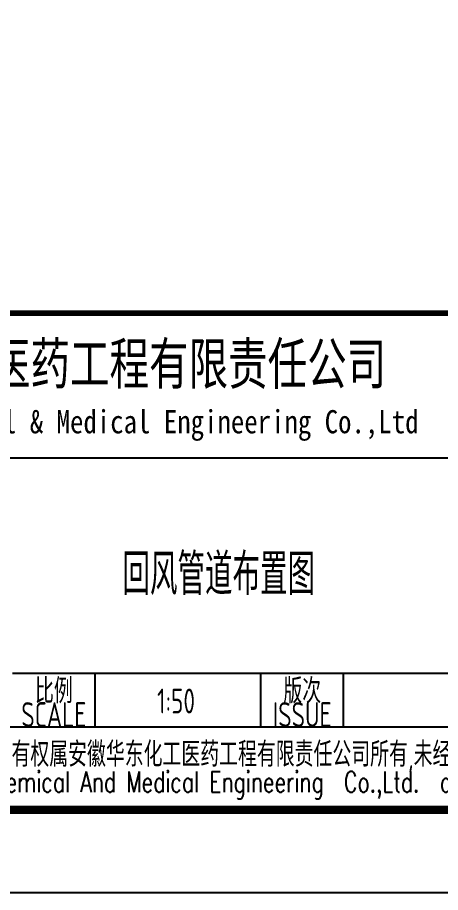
# Model space of a CAD drawing. Extents: x 5136380 to 5447195, y -425726 to -253846.
# Drawn here: x 5353001 to 5355556, y -399873 to -394588 of the extents above; entities that cross this region are included whole.
import ezdxf
from ezdxf.enums import TextEntityAlignment as Align

# ---------------------------------------------------------------- set-up
doc = ezdxf.new("R2010")
doc.units = 0
doc.header["$LTSCALE"] = 1000
doc.header["$MEASUREMENT"] = 0
doc.layers.get('0').update_dxf_attribs({"linetype": 'CONTINUOUS'})
doc.layers.add('PUB_TITLE', color=4, linetype='CONTINUOUS')
doc.styles.add('AHD', font='sceie.shx', dxfattribs={"width": 0.7, "bigfont": 'sceic.shx'})
doc.styles.add('ECEC_TQ', font='txt_l.shx', dxfattribs={"bigfont": 'hztxt_l.shx'})
doc.styles.add('sceie', font='sceie.shx', dxfattribs={"bigfont": 'sceic.shx'})
doc.styles.add('宋体', font='', dxfattribs={"width": 0.7})
doc.styles.get('宋体').set_extended_font_data('SimSun')

msp = doc.modelspace()

# ---------------------------------------------------------------- linework, layer by layer
for p, q in [((5350221, -397248.5), (5355721, -397248.5)), ((5352971, -398548.5), (5359221, -398548.5)), ((5353471, -398873.5), (5353471, -398548.5)), ((5354471, -398873.5), (5354471, -398548.5)), ((5354971, -398873.5), (5354971, -398548.5)), ((5350221, -398873.5), (5359221, -398873.5)), ((5350221, -399373.5), (5359221, -399373.5))]:
    msp.add_line(p, q)
at = {"const_width": 35}
msp.add_lwpolyline([(5359221, -396373.5), (5350221, -396373.5)], dxfattribs=at)
at = {"layer": 'PUB_TITLE', "color": 4}
msp.add_lwpolyline([(5317671, -399873.5), (5359721, -399873.5), (5359721, -370173.5), (5317671, -370173.5)], close=True, dxfattribs=at)
at = {"layer": 'PUB_TITLE', "color": 4, "const_width": 50}
msp.add_lwpolyline([(5318921, -399373.5), (5359221, -399373.5), (5359221, -370673.5), (5318921, -370673.5)], close=True, dxfattribs=at)

# ---------------------------------------------------------------- texts
for s, height, style, width, p in [('安徽华东化工医药工程有限责任公司', 250, '宋体', 0.7, (5353318.4, -396673.5)), ('Anhui Huadong Chemical & Medical Engineering Co.,Ltd', 140, '宋体', 0.85, (5353318.4, -397048.5)), ('比例', 150, 'sceie', 0.8, (5353221, -398648.5)), ('版次', 150, 'sceie', 0.8, (5354721, -398648.5)), ('1:50', 150, 'sceie', 0.8, (5353958.9, -398716.9)), ('SCALE', 150, 'sceie', 0.8, (5353221, -398798.5)), ('ISSUE', 150, 'sceie', 0.8, (5354721, -398798.5)), ('本文件专有权属安徽华东化工医药工程有限责任公司所有,未经许可不得复制或转让给第三方', 150, 'sceie', 0.8, (5354806.5, -399047.9)), ('The proprietary right of this document belongs to Anhui Huadong Chemical And Medical Engineering  Co.,Ltd.  and any replication or transfer to the 3rd. side is forbidden without its permission. ', 125, 'ECEC_TQ', 0.72, (5354721, -399223.5))]:
    msp.add_text(s, height=height, dxfattribs=dict(style=style, width=width)).set_placement(p, align=Align.MIDDLE)
at = {"style": 'AHD', "width": 0.7}
msp.add_text('回风管道布置图', height=250, dxfattribs=at).set_placement((5353634.9, -398076.6))

doc.saveas('drawing.dxf')
